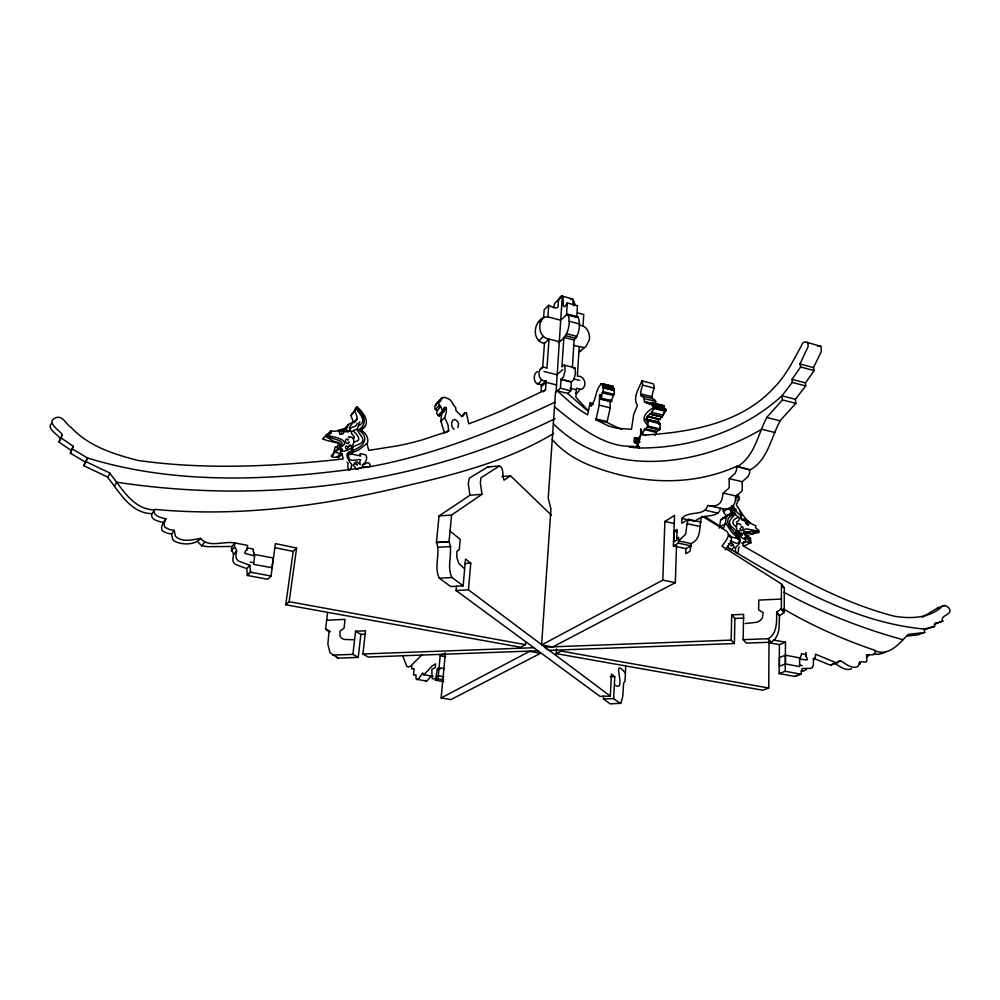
<?xml version="1.0" encoding="UTF-8"?>
<svg xmlns="http://www.w3.org/2000/svg" width="1000" height="1000" viewBox="0 0 1000 1000"><rect width="100%" height="100%" fill="white"/><g stroke="black" fill="none" stroke-linecap="round" stroke-linejoin="round"><path stroke-width="1.5" d="M621.875 429.263A363.062 139.388 -71 0 1 618.25 427.987L606.975 422.388L610.212 407.85L610.125 399.925M665.688 409.625L653.925 406.7A89.362 35.462 -74.8 0 1 652.25 408.462C647.212 411.538 640.725 417.5 645.962 423.212C651.012 428.113 641.538 428.837 643.062 435.112C689.3 432.575 741.287 423.575 773.962 387.7C785.5 376.2 792.75 361.512 800.537 347.425C802.025 344.65 802.738 340.588 807.013 342.337L821.1 346.413L821.275 351.65L813.462 367.612L814.112 370.6L805.462 382.912L805.7 385.962L795.35 399.3L795.837 403.375L780.475 420.225C771.012 437.05 768.138 460.15 749.737 470.075L736.575 466.337C692.487 486.312 642.2 484.15 597.362 468.075C580.337 462.425 563.925 453.338 552.25 439.462L555.513 392.275L560.4 388.237L561.062 379.162L563.112 377.3A4.963 1.75 -75.9 0 0 563.725 376.125L565.037 370.988L564.8 365.575A4.862 1.713 -75.9 0 0 564.263 365.163A5.213 1.837 -75.9 0 0 563.737 365.262L561.9 366.887L563.9 337.3L574.138 339.963C579.513 334.212 580.638 324.412 578.2 317.087L567.1 314.225L561.525 319.4M799.625 665.138L799.65 657.9L785.55 655.188L779.5 657.537L779.412 666.225L785.475 663.925L799.6 666.612L799.625 665.138L802.2 665.625M805.987 656.263L806 652.337M556.5 648.975L556.2 653.625L762.725 690.2L768.737 688.025L769.013 640.788M807.013 342.337L808.012 343.35L808.112 346.65L799.975 363.975L800.612 366.975L792.025 379.35L792.25 382.413L781.975 395.825C743.575 430.875 690.75 448.363 639.138 447.987A14.988 6.125 -76.4 0 1 638.962 447.975C635.825 442.438 641.587 436.863 641.8 431.15C638.625 423.075 643.625 438 637.188 438.175C632.337 435.25 633.975 448.738 636.087 439.913L639 440.613M641.862 380.863C644.338 385.9 639.175 390.637 641.038 395.725L643.6 397.362L644.45 401.388L656.062 404.275L655.188 400.25L652.575 398.612C650.675 393.537 655.888 388.8 653.363 383.787L641.862 380.863C639.138 388.263 632.263 397.775 637.45 405.425L633.737 414.25L631.5 429.288L618.088 428.325A364.188 137.4 -71.1 0 1 607.062 425.3L595.962 419.738L599.212 405.15L599.688 394.837L600.438 394.487L600.4 399.087L611.388 401.8C611.287 398.65 616.025 392.537 613.763 390.412L602.775 387.663L602.263 383.675L601.462 384.487L600.85 383.75L600.462 384.85A2.325 0.875 -75.9 0 1 599.862 385.538C595.388 391.45 596.087 399.988 591.062 406.325L590.138 402.887L587.65 414.913A1183.075 380.012 -64 0 1 572.962 404.825L557.225 390.812L567.562 393.363L583.6 407.425A1177.913 384.875 -63.7 0 0 588.025 410.75M749.638 469.438L749.663 473.038L748.037 476.575L742.212 481.712L742.237 489.913A3.962 1.875 -76.8 0 1 741.575 491.562L736.175 496.062L735.025 502.088A7.3 3.438 -77.1 0 1 734.1 504.212C731.587 509.3 725.438 509.538 720.638 508.288C718.612 517.175 708.125 515.025 701.513 517.188C698.913 526.275 702.013 538.775 691.087 543.612L678.5 540.913L678.637 537.288L676.787 538.35L676.712 540.163L673.675 541.85L674.062 531.175L677.1 529.45L676.787 538.35M554.487 406.875C576.675 424.712 603.688 447.938 633.35 446.238L633.938 447.438C637.075 448.762 638.625 439.012 635.65 443.25L637.1 440.825L640.025 441.512M544.538 647.312L548.862 650.375L734.362 643.538L731.162 640.113L731.712 614.862L743.625 614.35L743.15 639.663L768.15 638.725C777.387 633.7 776.663 621.1 776.65 612.112L781.338 608.8L781.5 584.025L721.938 546.163C724.275 542.612 732.087 534.837 726.05 530.763L702.25 516.25M743.15 639.663L746.275 643.1L771.125 642.188L774.862 639.425L777.5 634.712L778.925 629.625L779.538 615.737L784.2 612.45L784.338 587.825L781.5 584.025M785.475 663.925L785.55 655.188M701.137 522.125L688.5 519.338L687.025 523.663L685.825 533.288A39.575 17.35 -77.5 0 1 684.963 534.95L678.5 540.913L678.337 543.138L673.375 546L674.538 515.388L664.887 521.487L662.812 580.125L541.587 644.975L550.95 508.862L548.225 498.088L552.25 439.462M785.5 642.175L779.463 644.6L779.125 673.55L785.2 671.287L785.5 642.175L773.512 640.062M444.613 433.438C442.3 425.15 439.363 420.812 442.262 412.225L446.4 408.162L445.913 407.6L444.312 407.488L443.837 411.587L439.237 416.062C431.712 411.362 443.713 407.863 438.888 404.35C438.45 403.025 438.738 401 440.588 401.5C439.438 397.975 444.95 396.425 446.4 397.975A2.263 1.95 44.8 0 0 447.587 398.475C451.912 399.325 453.15 406.238 455.625 407.35L455.988 410.662L461.025 415.7L462.837 416.325L464.712 413.325L465.725 412.638L466.562 413.525L468.675 423.825A807.913 578.488 26.8 0 0 502.15 410.438L545.525 389.837L546.112 380.763C535.875 382.488 537.225 362.65 546.938 368.3L549.025 339.1C539.35 337.938 536.65 323.338 543.825 317.462L547.525 316.75L560.7 320.238L556.087 391.987M658.95 424.5L659.075 422.25L647.362 419.387L647.2 422.15L648.275 420.825L660.013 423.688L660.163 429L657.013 431.438L644.938 428.575M648.275 420.825L647.812 426.938L659.562 429.787L659.488 428.638M734.362 643.538L734.887 618.438L731.712 614.862M602.775 387.663C605 389.913 600.3 395.863 600.4 399.087M541.587 644.975L552.7 646.975L675.337 582.675L676.525 545.737M678.337 543.138L690.938 545.837L685.925 548.663L685.75 553.638L690.025 551.3L691.087 543.612M795.35 399.3L781.975 395.825L782.288 400.163L767.2 416.863C757.788 433.762 754.963 456.85 736.675 466.975L736.5 470.3L734.963 473.5L729.2 478.663L729.2 486.887A3.975 1.85 -76.8 0 1 728.525 488.55L723.188 493.075L722.025 499.125A7.325 3.388 -77.1 0 1 721.1 501.262C718.65 506.337 712.575 506.637 707.8 505.387C704.438 517.125 688.763 510 681.938 518.438L681.775 523.288L688.5 519.338M812.113 667.562C815.125 665.188 811.425 659.938 815.375 657.862L815.5 654.188L835.475 662.487L837.788 662.55L840.4 660.612C845.45 663.637 851.087 668.85 857.312 666.8A5.525 4.35 66.6 0 0 858.388 665.763L859.613 661.812L866.05 661.988A2.963 2.325 66.5 0 0 866.812 661.162L866.513 654.75L873.337 654.775L875.163 653.15L875.013 650.362C843.162 639.612 812.35 625.8 783.3 608.888M567.975 315.05L576.712 317.375L577.438 305.7L567.288 302.962C558.825 317.488 567.863 283.663 557.712 300.8M647.362 419.387C643.075 423.237 648.875 413.562 650.25 414.263L661.975 417.15L665.962 410.225L665.575 408.975L663.7 408.325L664.013 405.737L652.288 402.825L649.613 404.312L644.45 401.388M566.525 314.662L567.288 302.962M665.575 408.975L652.225 405.7L652.288 402.825M625.725 666.213L625 681.35L623.663 682.925L622.712 696.737L620.938 703.25L610.225 703.9L603.4 698.875L603.55 695.962M456.438 586.062L456.037 590.487L599.987 696.363L610.3 696.1L611.413 674.062L614.763 676.688L613.663 698.625L620.388 703.65M579.225 346.838L577.362 376.163C584.312 375.387 587.562 385.087 582.275 388.925A4.875 4.062 50.2 0 1 581.05 389.312L576.462 388.288L575.887 397.3L587.75 410.125M583.013 326.138L583.737 314.525L577.925 312.975M573.462 305.837L572.712 298.988L562.55 296.188M574.138 339.963L572.4 366.688M567.55 393.587L570.775 390.8L571.413 381.75L573.488 379.9A4.95 1.787 -75.9 0 0 574.113 378.725L575.425 373.6L575.163 368.188A4.85 1.737 -75.9 0 0 574.612 367.788L564.263 365.163M541.112 390.938L541.5 384.837L546.112 380.763M560.7 320.238L562.312 296.15C553.025 299.975 565.05 313.612 548.725 305.287L544.188 309.75L543.562 318.212M568 314.375C571.213 324.312 567.825 337.125 558.188 342.562M443.738 681.65L435.438 680.263L437.388 668.713L439 667.75L444.538 668.688M533.625 647.725L362.912 653.988L365.513 630.788L355.575 631.225L352.938 654.362L358.263 657.4L360.85 634.388L355.575 631.225M542.725 367.013L544.45 343.387L549.025 339.1L559.175 341.65M547.888 316.85L548.725 305.287M553.688 433.438C510.125 459.738 460.25 473.15 411.112 484.663C327.488 505.3 240.95 517.575 154.775 509.363C151.425 515.525 161.588 517.95 165.9 518.775L164.213 523.188L164.363 526.062A3.538 3.3 21.6 0 0 165.275 527.4L169.537 529.513L174.25 530.388L175.238 535.55A6.55 6.125 23.3 0 0 176.537 537.275C183.55 542.362 192.712 539.688 200.575 538.438C208.775 548.25 224 540.7 234.9 542.987L234.462 547.188C239.163 550.438 233.7 556.163 237.113 559.637A36.138 33.763 34.9 0 0 238.438 561.013L249.862 565.312L246.725 568.638L247.362 575.487L267.762 579.25L271.05 576.013L275.4 543.612L296.613 548.025L293.188 551.413L285.725 604.763L520.65 647.262L525.438 644.65L525.662 641.55M553.562 307.675L554.712 303.188L557.388 300.725M353.338 421.962L350.9 415.425L357.1 406.925C363.237 411.938 372.088 424.2 361.225 429.137L360.662 430.163C366.037 432.575 369.338 438.562 367.1 444.288L368.787 450.363L397.863 445.775A325.625 265.225 32.7 0 0 422.713 439.738L448.738 431.075L447.938 424.7L444.663 417.65L446.325 412.262L446.4 408.162M610.3 696.1L468.438 589.837L470.763 563.162L465.538 559.038L463.15 585.887L450.688 586.55L439.35 578.225C433.5 566.888 440.838 553.612 436.45 542.375L439.038 515.925L469.963 495.238L482 494.325L480.35 483.1L480.975 477.713L499.25 466.163C504.2 466.95 502.238 476.962 504.038 480.15L510.575 475.85L551.45 515.2M436.763 675.4L436.637 676.75L438.25 675.8L443.8 676.737M463.15 585.887L451.975 577.513C446.2 566.138 453.4 552.85 449.062 541.562L451.575 515.037L482 494.325M435.438 680.263L438.038 678.825L440.163 655.738L444.075 653.575M441.138 697.962L529.538 651.375L540.5 653.325L450.988 699.575L441.138 697.962L445.387 652.85M246.725 568.638L235.362 564.375A35.888 33.575 34.6 0 1 234.05 563.013C230.637 559.575 236.1 553.875 231.425 550.65L231.863 546.475L234.9 542.987M650.25 414.263L654.062 408.525L653.825 406.062M358.263 657.4L338.225 658.138L330.05 652.862L327.875 644.225L329.012 631.65L325.6 629.025L327.562 612.925M457.85 427.625L458.587 423.738A11.325 9.875 46.1 0 0 457.663 421.85C452.575 414.775 448.988 425.75 454.075 429.237M253.725 562.663L253.512 564.312L271.9 567.725L273.225 558L254.887 554.562L253.725 562.663L250.325 562.025M327.962 434.65L330.712 430.85C336.35 432.512 340.938 428.938 346.463 428.225L348.25 424.55L355.712 420.887L357.088 418.938C357.738 414.237 351.912 410.775 357.1 406.925M327.075 435.662L330.712 430.85M285.725 604.763L289.137 601.7L296.613 548.025M246.962 549.788L247.6 545.388L235.075 542.987M602.263 383.675L613.212 386.425L613.763 390.412M422.013 654.762L411.613 665.075L411.812 668.988L414.162 668.688L413.512 674.488A2.65 0.8 -79.9 0 0 413.7 675.2L415.938 674.788L416.025 678.312A4.963 1.5 -79.9 0 0 416.3 679.212L426.825 681.175L431.45 675.662M443.013 397.463L434.888 405.788L434.975 408.988L436.688 410.387M779.125 673.55L794.812 676.438L800.95 674.212L802.175 668.55L811 668.325A31.775 25.6 65.6 0 0 812.113 667.562M738.925 531.9L739.663 532.525L739.675 531.275A1.363 1.113 60.3 0 0 739.163 530.788L737.85 530.975M794.812 676.438L800.95 673.662M73.188 446.225L70.338 453.15L85.375 462.125L83.875 465.737L107.075 476.775C119.562 491.562 129.738 512.95 151.95 513.725L154.462 509.95C132.1 509.137 121.85 487.612 109.275 472.713L86.137 461.763L87.425 457.95L72.275 448.9L73.188 446.225L60.862 437.762L62.062 434.6C60.3 430.712 46.35 422.912 54.425 418.413C62.562 413.762 65.562 424.275 71.237 427.55C88.675 446.275 113.8 454.188 137.875 460.425C205.888 470.05 275.113 466.45 343.162 458.988L342.062 453.925L333.9 451.887L335.288 446.8L337.238 447.775L337.488 445.2L339.95 446.475L340.712 445.55L340.037 443.363L337.713 442.163C333.363 442.463 330.513 438.525 325.863 436.737L326.863 434.35L330.812 433.225L330.613 431.6M357.15 464.875L354.462 462.875L356.8 461.75L360.3 464.575L359.775 461.65C364.15 456.163 350.788 463.575 348.9 458.3L348.237 454.237L351.2 451.637L351.7 447.625L353.35 447.463L352.537 448.237L352.625 453.075L349.8 454.65M742.05 542.85L745.55 541.6L750.175 542.712L743.662 533.013L743.988 529.675L746.3 528.837L756.1 530.712A75.013 60.025 57.5 0 0 758.65 530.837L758.875 530.837M743.737 546.013L744.412 545.487M740.863 518.263L741.938 520.013L749.837 522.55A5.55 4.5 60.2 0 0 749.275 522.05L745.387 519.388L742.075 518.962A2.212 1.787 59.7 0 1 740.863 518.263L740.675 518.038M737.688 516.737L737.638 516.962A5.55 4.513 59.5 0 1 737.288 517.85C733.112 519.062 730.475 523.612 735.713 526.15A3.413 2.775 60.1 0 1 736.225 526.763M730.25 535.425L729.475 536.512M726.637 516.875L723.4 511.512L729 508.325L732.262 513.713L728.35 514.7L726.225 516.812L725.45 523.75L723.375 528.488L704.887 516.475M728.35 514.7L720.638 519.975L719.287 528.125M690.675 546.812L690.875 546.087M654.95 435.5L656.65 431.413M436.475 405.588L436.225 403.888L442.638 397.4M659.912 429.513L659.625 427.7M249.862 565.312L250.512 572.2L247.362 575.487M733.85 506.538C735.45 510.075 733.25 513.9 737.613 516.487A76.287 60.475 58.4 0 0 739.45 518.438C740.3 521.3 734.562 521.25 737.075 523.975M357.1 429.038C358.625 435.075 369.137 440.538 357.413 444.888A42.587 37.763 38.1 0 1 355.588 445.75L355.475 445.8A35.838 32.312 43.2 0 0 354.237 446.213L352.788 446.887M340.588 452.688L340.637 451.962A3.487 3.125 39.6 0 0 340.55 451.538C346.188 451.05 351.425 450.075 353.15 444.15A5.288 4.725 40.1 0 0 353.725 441.725C354.625 435.1 345.15 436.812 349.5 437.738M579.837 389.425L577.475 392.925A4.85 4.037 50.2 0 1 576.263 393.3L575.487 393.225M648.425 416.512L660.15 419.387L661.137 417.1L661.975 417.15M151.95 513.725C149.713 519.725 159.162 521.525 163.312 522.487L165.9 518.775M868.75 655.45L866.925 657.062M71.25 450.5L59 442.1L60.862 437.762M59 442.1L62.45 435.037M343.988 430.062L348.25 424.55M70.338 453.15L72.275 448.9M163.312 522.487L161.637 526.875L161.788 529.725A3.513 3.287 21.2 0 0 162.688 531.05L166.912 533.138L171.6 534.012L174.25 530.388M85.375 462.125L87.425 457.95C178.612 486.1 276.825 480.3 370.112 466.688C434.525 454.9 495.863 430.163 554.837 402.25M83.875 465.737L85.913 461.587M107.8 477.175L110.013 473.125M114.488 486.2L116.737 482.212C264.85 504.55 420.087 485.012 555.013 418.688M660.15 419.387L658.675 419.5L657.487 421.95L645.8 419.087M338.913 431.25L339.888 433.9A1.425 1.262 39.1 0 0 340.312 433.975L340.825 433.9A1.762 1.575 39.1 0 0 341.337 433.663L341.562 431.788M740.088 518.362C743.138 514.763 735.925 513.575 735.962 510.05A8.562 6.925 59.4 0 1 735.863 508.837M744.325 541.65L742.75 545.638C791.1 573.6 840.55 602.6 895.075 616.388C910.525 618.7 927.375 618.325 940.188 608.263C943.2 604.225 947.487 605.188 949.688 609.312C952.2 615.2 939.287 615.363 942.825 621.05L934.6 624.025M744.338 545.975L750.138 542.875M738.112 539.412L735.888 536.325L736.112 531.75L737.4 532.513C735.688 536.538 741.562 539.538 738.413 542.962L736.5 543.45L730.25 540.688M347.575 439.625C349.862 441.375 345.825 436.488 345.375 441.112A5.575 4.988 40.2 0 0 345.712 442.212C347.587 446.1 350.625 440.1 348.363 442.325M750.625 543.075L745.025 531.838L752.95 531.475A109.838 89.55 65.3 0 1 756 531.7L758.5 531.275M725.312 549.85C727.675 546.4 735.1 538.763 729.2 534.825M658.188 423.363L659.075 422.25M172.575 539.138A6.5 6.088 22.8 0 0 173.875 540.85C181.475 545.163 194.887 545.4 200.688 538.387M341.3 446.575L338.1 443.175L326.1 440.213A83.162 72.613 37.8 0 1 323.013 439.025L323.35 438.4M197.862 541.938L201.675 545.825L204.525 542.312M659.275 424.575L660.013 423.688M731.062 545.712L733.45 544.938L731.712 543.075L728.9 544.425L728.438 543.725M352.038 423.812L349.237 427.475L349.837 429.525M350.062 430.475L349.812 430.625A2.45 2.175 39.7 0 1 348.263 430.737L344.263 429.5L339.212 430.35A6.175 5.513 39.3 0 0 338.45 430.6L338.15 430.737M322.887 438.975L326.863 434.35M329.312 434.6L331.075 432.575M231.425 550.65L234.462 547.188M350.9 415.425L354.55 411.275M233.625 554.525L236.675 551.087M345.538 429.3L347.35 427.275M354.338 422.013L357.088 418.938M353.875 422.938L355.712 420.887M612.587 387.163L613.212 386.425M342.062 453.925L338.45 457.85L337.013 457.188C323.363 457.912 338.9 450.938 340.5 447.225C352.325 441.25 335.325 436.625 329.625 436.175A83.713 72.938 38 0 1 326.525 434.988L326.4 434.925M361.587 430.15L365.312 426.1M337.013 457.188L340.613 453.275M543.825 317.462C533.062 322.025 531.7 341.087 544.45 343.387M747.25 522.413L747.212 524.138A1.587 1.288 60.1 0 0 747.588 524.55L747.987 524.8A1.275 1.037 60.1 0 0 748.325 524.888L749.4 522.95M247.45 574.888L250.613 571.6M367.225 443.212L358.85 449.85A32.3 28.75 39 0 1 355.637 451.275L353.113 452.05M436.125 404.2L440.325 399.775M435.325 409.5L439.438 405.425M875.163 650.925C889.463 656.575 899.275 643.25 908.238 634.412L924.65 632.45L924.212 629.05C852.475 622.4 788.462 583.612 727.763 547.55M443.088 409.412L445.15 407.375M438.35 415.188L442.475 411.15L440.8 406.312M443.85 409.637L445.913 407.6M557.725 300.637L562.312 296.15M440.525 421.65L444.663 417.65M538.75 340.85L543.3 336.538M461.525 416.325L464.712 413.325M461.475 416.637L465.725 412.638M446.525 432.3L448.612 430.337M576.712 317.375L578.2 317.087M443.837 411.587L442.475 411.15M439.237 416.062L439.688 414.087M540.337 369.525L542.638 367.45M537.65 371.688C530.85 373.725 535.475 391.238 541.65 379.65M579.462 325.2C586.5 325.363 589.925 332.688 589.5 338.875A13.675 11.238 48.4 0 1 589.462 339.562L586 346.5L579.325 351.75L581.237 350.7M541.45 386.4L546.062 382.337M556.9 374.712L562.8 369.538M662.312 406.763L664.013 405.737M543.212 391.863L545.525 389.837M573.387 368.475L574.075 367.887A5.2 1.863 -75.9 0 1 574.612 367.788M51.588 423.325C45.912 429.038 58.625 434.387 60.2 438.95L60.587 439.387M735.413 499.087L737.712 497.188A14.525 11.725 59.4 0 1 738.25 496.675M344.625 428.638L346.325 427.275M735.638 495.9L737.788 494.588C741.462 498.888 736.8 501 736.413 505.175C742.087 512.863 745.913 522.712 755.863 525.675L755.512 527.7L758.462 530.15L758.962 532.6C755.037 532.562 752.075 534.763 749.1 532.938L747.138 533.125L746.35 534.788L746.85 535.887L748.925 535.688L748.838 538.025L750.475 537.9L750.987 542.863L750.075 542.975M944.812 605.25L938.125 607.725L922.212 617.238M806.275 669.562L803.925 670.975L800.975 671.112M735.163 497.625L737.987 495.525M833.375 663.45L831.012 665.013L829.212 664.75L814.163 658.525M740.962 517.3L741.675 515.712L739.875 511.425M748.325 524.888L746.05 523.925L745.362 522.062A2.163 1.75 60 0 1 745.713 521.462M739.362 547.062L739.287 547.112A6.125 4.988 61.3 0 0 738.5 547.775C738.95 556.987 733.55 553.088 736.062 546.712C740.125 544.375 742.575 538.837 737.4 536.15M353.137 450.337C363.738 446.438 370.312 437.488 358.6 429.988C368.088 423.5 364.188 414.8 356.725 407.825M358.688 425.9L358.85 425.812A23.212 20.538 38.8 0 0 360.55 424.613C366.225 420.262 359.663 413.688 356.8 409.738A16.15 14.338 38.9 0 0 356.238 408.913M737.062 500.712L739.325 499.412M362.287 465.15C365.387 462.975 368.1 458.862 365.887 455L361.163 453.675L359.688 454.312L360.775 456.05L351.688 454.075M726.312 515.75L731.925 512.575M720.638 519.975L726.225 516.812M728.888 515.612L732.262 513.713M719.85 526.875L725.45 523.75M353.413 438.663C356.65 436.337 350.05 434.55 351.463 431.525A86.912 75.95 35.2 0 0 353.938 430.387C359.725 429.513 357.337 424.825 359.9 421.712M499.688 465.925L487.95 466.887L469.288 478.175L468.288 484.038L469.963 495.238M746.8 533.362L750.362 533.775A74.562 59.825 57.5 0 0 752.9 533.888L757.613 531.45M701.513 517.188L694.488 521.213L681.938 518.438M742.113 543.4L745.55 541.6M411.512 665.6L408.9 666.912L406.9 666.612L403.025 656.725M570.475 299.337L572.612 298.913M924.812 632.362L918.088 634.812L907.138 636.1M556.2 653.625L561.188 651.087L768.737 688.025M416.788 679.663L418.862 678.462L422.688 672.987L423.625 674.725L424.275 674.425L432.05 665.987L435.6 663.863L435.262 667.475L431.825 669.463L432.088 678.125A29.162 9.188 -79.7 0 0 432.413 678.787L435.55 678.637M884.775 652.487L879.15 654.262L873.288 654.075M340.487 448.525L342.15 448.975A1.275 1.15 39.8 0 1 341.863 450.6L340.2 450.15A1.275 1.15 39.8 0 1 340.412 448.512M858.75 664.6L859.663 664.237A2.95 2.312 66.6 0 0 860.425 663.413M812.9 658.787L815.375 657.862M539.288 321.875L541.575 321.025M837.887 661.525L840.475 660.688M924.7 629.65L934.638 626.4L934.325 624.138L942.825 621.05M831.012 665.013L837.288 662.738M351.15 451.512C342.95 452.7 348.688 460.763 351.625 464.462C350.9 473.387 346.712 470.625 348.05 463.413A6.787 6.125 40.5 0 0 347.212 462.312L347.137 462.225M611.788 386.488L600.85 383.75M934.638 626.4L924.212 629.05M731.188 545.712C732.9 543.55 735.55 548.5 733.525 547.975C732.25 547.513 732.425 551.912 728.562 547.85L727.513 546.15M740.675 529.1C739.35 526.312 740.45 532.575 742.788 530A5.05 4.1 60.1 0 0 743.175 529.15C743.587 525.112 739.538 527.575 741.612 527.025M722.75 517.863L725.15 517.275M333.688 454.688L331.337 456.262M443.4 680.738L442.137 680.55M501.9 476.55L510.575 475.85M439.038 515.925L451.575 515.037M353.4 639.75L343.988 639.425L341.362 638.05L340.012 635.913L339.925 631.138L344.025 628.263L345.025 619.388L326.675 620.237M436.45 542.375L449.062 541.562M436.475 542.587L449.087 541.775M438.263 547.225L450.863 546.55M464.6 563.525L470.763 563.162M439.35 578.225L451.975 577.513M456.037 590.487L468.438 589.837M781.425 599.05L758.8 600.1L758.612 609.862L763.2 612.65L762.325 617.975L760.312 620.5L756.875 622.275L745.337 623.538M360.85 634.388L365.087 634.2M734.887 618.438L743.775 618.062M332.788 655.125L352.938 654.362M544.55 647.15L731.162 640.113M538 650.775L368.2 657.038L362.912 653.988M610.388 676.825L614.763 676.688M603.4 698.875L613.663 698.625M817.638 346.1L820.512 346.062M638.812 447.863L629.138 447.088M584.075 347.537L573.4 345.325M362.463 465.125L367.663 462.688L369.087 463.062L370.538 466.062L368.475 467L362.3 466.688L359.75 468.387C353.875 470.938 356.175 465.863 353.425 466.025C352.025 464.613 355.988 462.137 357.013 464.825M752.9 533.875L752.712 533.2M487.95 466.887L488.875 467.212M231.863 546.475L207.887 546.675L201.675 545.825M423.625 674.725L433.1 676.325M438.038 678.825L443.6 679.75M437.388 668.713L440.15 669.175M440.163 655.738L445.688 656.7M769.038 642.763L779.463 644.6M525.438 644.65L289.137 601.7M250.512 572.2L271.05 576.013M785.2 671.287L800.95 674.212M662.812 580.125L675.337 582.675M275.125 547.675L293.188 551.413M673.375 546L685.925 548.663M674.062 531.175L676.838 531.775M938.125 607.725L939.212 608.413M664.887 521.487L674.488 523.587M687.025 523.663L699.663 526.438M729.875 536.737L736.675 538.2M705.212 510.238L718.025 513.112M709.175 505.662L720.638 508.288M723.188 493.075L736.175 496.062M729.2 478.663L742.212 481.712M636.388 441.312L639.3 442.013M636.675 441.75L639.587 442.45L636.562 441.838M736.575 466.337L748.188 469.1M636.587 446.012L639.5 446.812M636.025 447.013L638.938 447.713M634.188 437.975L639.987 439.363M805.863 654.562L801.438 653.7L801.312 655.65A7.362 5.913 66.5 0 0 800.763 656.2L800.3 658.363A6.85 5.5 66.4 0 0 800.537 659.275L807.05 659.912A2.55 2.05 66.4 0 0 807.288 659.038L806.587 657.025A3.425 2.75 66.4 0 0 805.95 656.4L805.85 656.137M644.15 429.487L655.863 432.312M596.1 418.95L607.1 421.6M595.962 419.738L606.975 422.388M642.938 434.663L645.875 435.363M648.4 426.15L660.163 429M647.862 426.763L659.613 429.613M740.288 524.637C742.887 526.538 737.013 519.987 736.475 526.55A4.775 3.875 60.2 0 0 736.65 528.913L739.338 535.975L745.788 540.1A3.137 2.537 60.9 0 0 745.675 540.438L745.638 541.1M647.588 416.125L659.287 419M646.975 416.637L658.675 419.5M590.138 402.887L592.85 403.562M599.212 405.15L610.212 407.85M590.525 403.462L593.237 404.137M600.9 398.05L611.888 400.763M560.4 388.237L570.775 390.8M600.225 398.713L609.85 401.075M537.062 383.75L541.5 384.837M651.575 412.287L663.325 415.188M649.887 413.738L660.163 416.262M649.737 413.825L661.462 416.712M602.9 391.613L613.9 394.35M645.938 402.413L650.625 403.525M644.775 402.287L649.137 403.363M651.912 404.75L663.637 407.663M602.175 392.75L613.162 395.475M651.975 405.412L663.7 408.325M654.2 407.312L665.962 410.225M654.062 408.525L665.825 411.438M545.9 382.287L556.613 384.95M570.175 388.3L576.362 389.837M599.4 395.5L602.15 396.175M603.075 385.825L614.05 388.575M544 371.488L557.375 374.837M573.713 378.925L579.663 380.412M603.088 386.15L614.062 388.9M641.038 395.725L652.575 398.612M603.5 387.638L614.487 390.387M644.3 398.575L655.9 401.475M561.062 379.162L571.413 381.75M774.912 432.537L761.663 429.225C698.713 466.312 609.6 479.613 553.325 423.762M560.988 379.513L571.337 382.1M651.737 402.837L663.462 405.763M652.262 403.625L663.988 406.538M602.075 383.8L613.325 386.538M640.575 393.812L652.1 396.712M642.65 385.163L654.175 388.088M766.725 417.463L779.987 420.812M782.438 399.913L795.837 403.375M565.588 335.662L575.85 338.338M566.638 333.725L576.9 336.4M569.237 321.238L579.487 323.95M792.25 382.413L805.7 385.962M567.1 314.225L577.3 316.938M792.025 379.35L805.462 382.912M799.975 363.975L813.462 367.612M800.612 366.975L814.112 370.6M902.962 639.675C861.65 628.425 821.688 612.438 783.925 592.263M338.288 430.75L348.263 431.95L349.812 430.625M336.8 657.362L338.225 658.138M325.65 629.188L330 631.7M325.6 629.025L329.95 631.55M782.15 586.438L784.338 587.825M834.338 663.062C839.3 665.962 844.85 671.1 850.962 669.025A5.487 4.338 66.7 0 0 851.488 668.625M463.825 568.212L458.775 563.413L456.763 557.2L456.925 551.275L459.275 549.725L460.2 539.325L450.037 531.1M735.775 535.887L733.85 534.263A29.025 23.45 59.7 0 1 731.438 531.8L725.475 522.75M572.038 298.775L574.188 301.788L575.05 305.238M637.1 440.825L636.087 439.913M625.4 673.088C609.812 654.312 628 693.487 614.763 685.037M426.188 681.237L425.688 680.775A4.95 1.525 -80 0 1 425.538 680.438M339.888 433.9L342.762 434.025L343.875 432.375A2.4 2.138 39.2 0 0 343.55 431.562M768.15 638.725L771.125 642.188M351.413 445.75L349.888 444.888A1.512 1.35 40.4 0 0 349.212 445.15L349.025 446.488L350 446.2M735.95 534.375L729.425 526.225L727.688 522.388L728.238 517.987L734.013 514L730.462 507.3M779.587 615.638L776.7 612.013L779.538 615.737M734.338 510.7L734.225 510.562A20.85 16.812 59.1 0 1 732.987 508.85L731.525 505.65M781.25 608.987L784.112 612.638M781.338 608.8L784.2 612.45M736.625 531.45L735.55 530.325A32.837 26.975 61 0 0 734.6 529.487L734.525 529.4A38.087 30.65 59.4 0 1 733.162 527.95C725.487 522.413 731.862 518.162 735.238 514.087M326.637 435.538L329.6 437.3A122.55 114.3 40.2 0 1 333.312 438.612C348.825 442.775 340.425 445.462 334.3 452.312M172.575 539.138L171.6 534.012M350.712 431.125C347.475 426.262 356.037 428.013 356.863 424.363A9.5 8.438 39.4 0 0 357.188 423.125M935.95 622.475L936.213 623.462M722.825 508.75L723.4 511.512M353.8 430.613L353.837 430.887A6.112 5.438 40.5 0 0 354.113 432.013C357.562 434.575 362.225 441 354.675 441.675A3.762 3.362 40.8 0 0 353.988 442.075M663.3 413.125A132.562 57.862 -77.9 0 1 663.875 412.575M348.275 447.525C345.037 452.612 344.25 442.175 348.275 447.525M744.587 537.712C745.688 541.975 747.537 535.363 744.587 537.712M254.262 553.525L253.962 554.775A7.837 7.362 33.1 0 1 253.5 555.688L244.975 553.387A2.925 2.75 33.2 0 1 244.825 552.288L246.062 550.363A3.912 3.688 33.4 0 1 246.988 549.95L247.413 547.938L253.263 549.038L253.113 551.287A8.413 7.925 33.2 0 1 253.725 552.15L254.262 553.525M740.15 533.713C741.737 539.275 744.312 530.712 740.15 533.713"/></g></svg>
